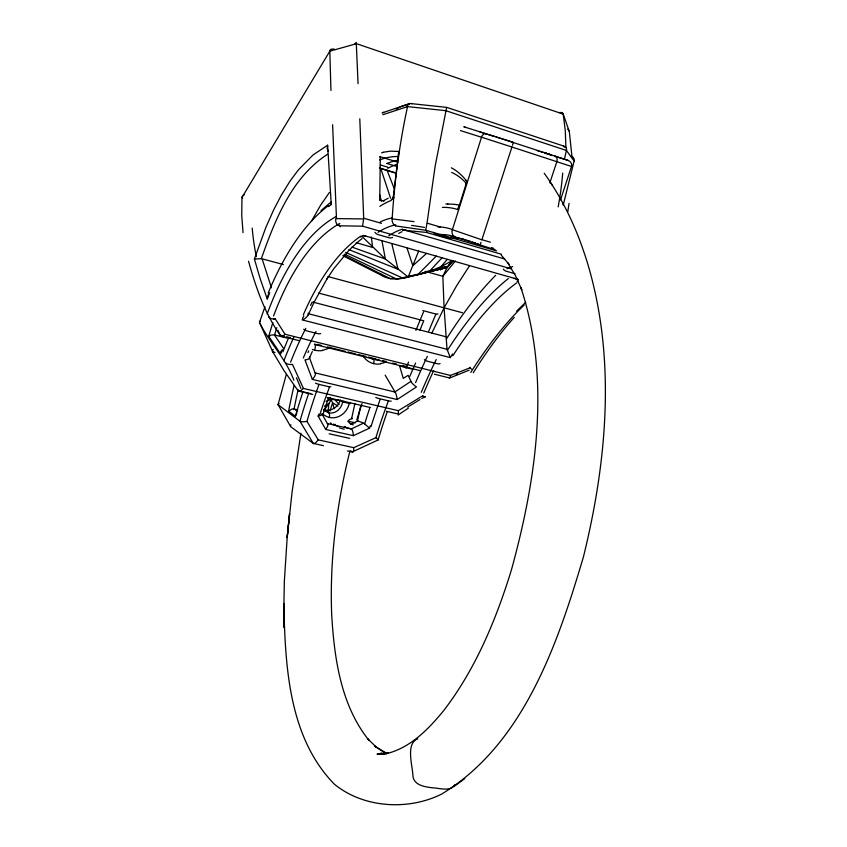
<?xml version="1.0" encoding="UTF-8"?>
<svg xmlns="http://www.w3.org/2000/svg" width="847" height="847" viewBox="0 0 847 847"><rect width="100%" height="100%" fill="white"/><g stroke="black" fill="none" stroke-linecap="round" stroke-linejoin="round"><path stroke-width="1.27" d="M294.068 385.523A239.045 89.835 -76.8 0 0 289.187 408.169L288.626 411.144L295.412 416.258L296.873 412.913M565.923 147.59L565.288 130.703L563.213 114.144A5.738 3.113 -60.4 0 0 561.73 112.587M379.752 200.347L380.282 156.759L379.594 156.917M272.85 322.527L268.743 336.28L280.537 353.834L281.066 351.261L282.464 349.599M328.202 151.412L327.207 148.606L327.63 145.218L313.104 154.906L298.409 169.855L290.108 180.993L281.077 195.646L273.623 209.961L265.842 227.462L254.396 259.034L260.082 278.441L267.239 298.949L268.012 295.307L269.759 292.702M425.745 229.96L426.92 223.756M391.346 199.458L393.072 198.876L398.746 151.454L390.393 151.147L383.373 152.238M328.107 411.991L328.89 403.468L331.484 399.403L338.694 399.932M511.472 268.901L362.558 226.17L363.638 218.928L336.481 218.621L332.606 124.753M569.046 203.375L567.776 211.814M300.907 433.272L292.12 491.684L287.175 537.57L289.547 513.727L287.249 536.416L284.338 581.476L283.883 605.605C285.301 667.076 288.933 737.716 334.396 784.216C363.638 808.112 408.106 810.717 441.478 794.168C523.584 744.46 557.644 643.942 583.456 556.807C607.627 458.682 616.722 352.818 585.023 255.243L584.271 253.126C574.859 224.741 561.646 197.584 544.219 173.233M563.202 205.196L574.118 161.078L566.41 150.438L445.84 110.692L407.523 106.595C399.572 143.566 394.501 181.152 392.161 218.886L414.024 221.649M566.41 150.438L564.388 159.3M513.218 142.73L512.499 145.25M349.938 450.943C336.651 504.441 329.515 559.698 331.696 614.858C334.321 658.521 340.822 705.265 369.017 740.394L367.767 738.859L376.566 747.361L386.2 753.692M562.853 203.958L563.054 202.835M323.416 445.681L313.284 443.405L290.754 426.75L278.06 404.675L286.35 374.342M295.412 416.258L296.439 412.711A289.61 113.498 -78.1 0 1 302.993 391.716M426.803 231.506L426.549 232.258M446.602 107.58L435.104 166.499L427.026 223.11L440.101 226.954M318.8 414.088L318.154 416.121L325.735 429.471L353.379 435.665L369.536 428.159L370.266 425.808M330.002 411.049L332.564 402.812L330.055 397.402M442.388 207.399A289.632 113.519 -78.1 0 1 456.332 209.103L458.036 209.633L466.898 181.47L465.903 180.178M460.45 130.597L481.509 137.235L452.425 229.579A268.838 105.144 -78.1 0 0 437.804 226.911M560.523 199.881L571.492 166.478L511.937 147.029L481.901 239.712L490.402 242.2M549.841 182.867L556.86 161.639A4.997 3.483 -71.2 0 0 554.944 156.049M261.352 258.631C275.053 219.955 291.601 177.531 327.524 154.281M481.869 239.817L452.383 229.717M310.775 393.633L298.038 390.668L283.914 370.478L272.776 351.865L259.489 322.442L264.963 306.741M481.001 242.337L479.953 245.048M280.537 353.834L281.839 350.457M303.861 315.952C298.822 323.861 309.039 316.545 308.361 313.718A5.516 2.975 24.4 0 0 308.192 313.146M267.239 298.949L268.997 294.576M418.693 250.956L408.18 277.001C400.356 279.171 391.801 280.283 384.21 276.694L343.024 255.741M308.181 314.968L314.258 301.828M455.135 784.502C450.593 792.189 439.667 787.985 432.425 787.805C425.067 786.863 414.691 785.529 412.976 776.752C412.881 766.355 405.152 743.677 417.73 738.838M309.43 358.059L312.31 351.526M431.599 333.58L444.093 307.916L446.983 348.795A5.241 2.605 32.1 0 0 447.078 349.292L450.286 357.582L452.594 353.972M362.58 237.044L385.385 259.023L408.18 277.001C423.542 273.655 438.799 268.975 452.139 260.442L447.11 267.451L442.843 276.281L444.093 307.81L456.628 285.767L469.312 266.117M311.442 221.268L320.6 205.207L329.409 192.47M314.078 302.178L327.387 278.218L326.889 279.012L333.972 268.478L349.123 250.183L357.148 242.549M398.746 151.454L398.514 155.34M354.967 43.61L356.248 42.435L358.059 83.684M571.905 156.049L569.332 131.656L563.213 114.144L356.523 43.695L329.811 51.191L241.977 197.457L241.734 215.583L243.047 232.66M288.626 411.144L292.31 408.857L297.763 409.736M323.882 410.774L328.89 403.468L324.401 406.253M436.29 256.08L417.709 274.714L447.11 267.451L451.271 262.358M455.4 260.971L442.843 276.281L425.025 271.315M447.015 259.711L440.938 266.678L447.11 267.451L453.643 260.992M365.724 235.89C364.284 237.234 362.961 234.09 360.811 237.118M441.996 257.848L429.44 271.315L447.11 267.451L444.569 266.731M393.421 196.155L393.072 198.876M466.898 181.47L466.263 184.339M268.743 336.28L271.146 335.041L274.206 334.904M516.606 311.135L525.722 302.284M426.539 253.412L412.849 265.725L407.079 248.235M321.055 210.607L329.811 203.036M356.735 242.941L362.082 238.579M328.594 206.573L331.251 204.582L327.63 145.218M453.918 786.556L464.749 778.637M397.074 399.445A5.474 1.143 78.5 0 0 395.083 391.843L410.964 381.341L408.159 375.306L403.267 378.397L399.615 365.989L400.26 365.533M517.136 281.448L518.036 280.823M243.523 195.138L244.349 194.641M407.682 407.1L419.996 399.572M334.237 425.003L335.285 424.336M459.508 205.99L458.354 207.377L458.026 209.58M331.082 202.01L330.51 203.026L331.251 204.582M421.785 398.545L425.385 396.512M422.78 395.761L398.334 410.689L303.417 388.445L292.469 364.411A5.675 2.541 -1.4 0 1 285.841 363.045M353.315 424.866C349.006 423.987 345.227 419.847 352.49 418.598L351.674 418.196M398.715 233.391L402.05 231.655M383.532 200.654L388.265 198.219M343.871 427.449L345.428 426.687M315.444 383.14A5.326 1.27 18.4 0 0 319.033 384.358A262.094 103.355 -78.1 0 0 306.953 421.414L318.281 439.868L353.76 447.682L375.909 437.655A255.805 113.434 -78.3 0 1 388.434 400.822A5.209 1.249 19.2 0 0 391.198 401.107M322.146 414.141L327.323 423.553L351.272 428.963L363.681 423.066L357.847 420.948L350.817 424.294M456.247 374.438L457.687 373.845M254.396 259.034L261.331 258.684M469.143 370.192L449.641 377.995L434.352 374.173M469.82 367.937L450.477 375.443L285.037 334.269L275.18 318.747M400.049 106.934L410.128 103.493L382.124 112.884L383.68 112.365M325.989 401.277L331.484 399.403L327.948 398.281M395.973 108.967L398.206 108.236M382.844 114.716L407.523 106.595M443.203 267.716L447.11 267.451L403.045 278.208L345.576 252.342M400.483 278.25L396.703 279.118L344.634 254.195M403.003 277.657L447.11 267.451L439.413 268.584M392.997 278.218L390.425 278.727L343.236 255.148M425.205 271.802L447.11 267.451M559.412 112.513L561.752 112.513M445.84 204.021L447.851 203.926M274.184 318.864L273.454 318.843M340.06 225.81L362.558 226.17M402.717 230.151L426.327 232.406L501.403 254.227M334.29 49.126L333.411 49.073A14.198 7.538 46.9 0 0 330.902 49.401M384.422 754.031L376.989 754.201L388.35 753.015L386.084 753.745C410.615 747.89 428.815 728.844 444.167 709.998C475.855 668.463 496.13 619.517 511.419 569.904C536.405 479.042 551.143 379.255 520.958 287.779L521.794 289.822L515.22 275.19L507.808 262.888L509.312 264.783L501.17 255.011M411.928 103.694L446.761 107.389L563.446 145.98M395.644 225.937L425.755 230.257L496.691 250.913M517.962 279.754L514.034 278.229M384.379 753.714L380.758 753.227L385.417 754.021M349.673 438.365L329.112 433.78M349.843 403.532L343.448 402.134L340.441 400.26M347.418 450.932L352.585 452.065M347.768 421.128L355.295 422.844M327.175 397.465L370.573 407.587M386.412 411.282L397.285 413.823M298.885 391.187L312.702 394.416M319.075 384.4L328.456 386.624M388.434 400.822L379.382 398.672A5.209 1.239 19 0 1 375.803 397.455M315.126 372.881L395.104 392.055M272.776 351.865L275.01 352.416M281.384 336.248L299.129 340.632M314.353 344.38L420.345 370.679M471.631 369.091L470.35 368.413M284.073 336.121L280.241 335.168L279.468 333.549M286.635 336.757L290.468 337.709M317.297 344.369L321.14 345.322M327.524 346.91L345.417 351.357M347.969 351.992L355.634 353.887M358.196 354.522L365.862 356.428M368.413 357.063L376.089 358.969M382.473 360.557L386.306 361.51M392.701 363.098L396.534 364.041M402.918 365.629L406.751 366.582M286.477 337.932L274.439 334.957L283.512 348.35M399.615 365.989L411.727 368.985M351.272 428.963L344.433 426.983M302.188 319.912L450.286 357.582M308.361 313.718L447.078 349.292M313.062 302.146L445.956 336.757M318.599 293.073L423.765 320.791A295.042 137.013 -77 0 0 419.974 330.097M422.738 310.542L435.707 313.993A3.833 1.916 29.5 0 0 438.005 313.856M283.427 264.571L262.104 258.833L271.453 287.8M327.948 276.556L462.515 312.765M363.321 235.402L518.375 279.478M462.928 239.119L460.789 238.547A258.822 101.915 -82.6 0 0 447.004 238.198M515.082 273.75L506.368 271.262A5.738 4.69 59.4 0 1 503.309 269.145M463.5 239.278L465.702 239.913M381.468 223.343L363.691 218.198L359.795 118.792M404.315 229.96L504.621 258.991M495.103 249.717L455.104 236.895A262.094 103.355 -78.1 0 0 436.671 234.735A6.162 5.622 -85.2 0 1 433.569 232.385M436.671 234.735L447.047 237.753A6.141 5.304 -84.4 0 0 451.79 236.567M356.238 242.687L372.638 247.462L371.314 236.959M466.517 240.156L468.137 240.633M380.187 200.093L383.966 201.215M468.952 240.876L470.583 241.363M379.456 167.971L395.877 172.989M379.467 168.13L395.877 173.148M463.912 126.806L513.271 142.328M479.9 131.984L484.24 133.318M485.702 133.762L494.616 136.505M496.12 136.97L500.45 138.336M386.899 163.45L397.01 166.563M380.335 164.911L387.862 167.219M537.316 150.65L538.872 151.126M540.439 151.613L542.016 152.1M545.182 153.074L551.598 155.054L543.721 152.396M544.642 153.138L546.389 153.678M549.904 154.768L551.683 155.308M555.251 156.42L568.062 160.379L501.392 138.633M380.282 156.759L397.868 162.19M472.203 241.861L473.018 242.115M474.638 242.623L475.453 242.877M477.507 243.523L478.068 243.714M511.937 147.029L481.509 137.203M464.188 126.955L465.861 127.505M351.981 247.112L385.385 259.023L381.965 240.95M493.674 248.415L491.482 247.557M386.634 753.343L374.755 746.154L376.566 747.361M348.922 249.632L398.069 269.272L391.769 243.64M333.252 424.061L338.101 426.613M337.964 406.009L332.564 402.812L334.258 408.709M324.666 409.959L328.848 412.743A5.082 1.779 -77.2 0 1 329.335 417.507M350.796 450.89L352.299 451.938L378.291 439.868L375.909 437.655M380.081 273.687L384.21 276.694M297.128 411.155L294.078 408.9A234.079 88.511 -76.8 0 1 298.165 389.631M278.06 404.686L299.933 421.234A5.58 1.609 -6.6 0 0 306.868 421.404M339.435 225.355L338.885 224.9M369.536 428.159L364.146 423.447M334.872 399.689L339.118 404.443M563.901 146.605L564.346 147.23M242.623 198.442L241.977 197.457A5.315 4.034 16.5 0 1 243.565 195.181M299.976 421.266L313.295 443.415M280.41 335.539C264.656 313.326 255.836 287.218 248.531 261.247M551.09 183.291L552.477 185.557M385.173 375.147L395.009 391.928M259.489 322.442C269.441 342.675 286.085 358.895 293.835 380.229M278.716 331.929L279.087 332.744M277.964 330.298L278.335 331.113M386.984 170.152L394.194 188.521M314.978 372.744L309.409 357.476M380.695 168.267L390.594 198.251M379.795 194.926L381.372 201.332M440.429 268.372L440.535 270.034M330.955 90.481L329.811 51.191M329.727 51.138A6.024 3.187 46.6 0 1 330.965 49.497M567.649 129.146A5.484 3.695 25.1 0 1 569.428 131.656M268.192 293.009A284.973 129.062 -87.2 0 1 328.477 205.567M303.3 314.862A258.219 120.433 -87.2 0 1 360.706 236.165M452.891 355.687A251.22 89.74 -69.5 0 1 516.914 282.718M446.401 338.991A282.983 102.667 -70.1 0 1 495.654 275.349M447.28 350.52A258.526 92.069 -69.7 0 1 508.327 278.578M310.605 305.418A264.815 124.022 -87.1 0 1 312.141 302.167M562.704 173.084A339.075 200.432 -53.6 0 1 558.173 206.89M256.345 256.652A422.155 265.778 -45.2 0 1 252.205 228.087M285.016 334.205A5.707 2.605 -55.2 0 1 280.336 335.624M470.413 367.799A5.135 2.477 72.2 0 1 470.011 367.312M470.763 372.426A249.198 87.305 -68.1 0 1 524.198 305.036M473.261 372.744A253.984 90.385 -68.2 0 1 514.245 317.381M340.441 226.7A5.971 2.329 58.8 0 1 339.785 226.467M273.56 315.973A259.542 120.285 -89 0 1 339.806 223.439M338.652 225.588A6.183 4.966 -80.6 0 1 335.814 218.738M267.154 314.036A265.397 121.735 -88.7 0 1 336.259 216.472M275.233 318.98A5.463 5.262 -9 0 1 274.248 319.107M273.443 318.938A5.654 3.303 -4.5 0 1 268.7 316.873M449.238 377.804A5.431 1.239 84.9 0 1 449.026 377.497M450.456 375.38A5.431 1.239 84.9 0 1 449.979 377.72M344.793 -44.309A333.072 16.951 85.5 0 1 346.571 -52.461M314.195 -2.17A326.402 27.104 84.4 0 1 316.164 -25.442M330.298 422.949A8.597 1.196 15.7 0 1 331.325 423.309M379.128 359.499A16.76 15.405 -55.8 0 1 373.665 359.244M370.298 357.942A16.76 15.49 -58.2 0 0 373.654 359.287A3.79 1.387 -76.2 0 1 373.58 363.607A20.91 19.185 -52.9 0 0 380.769 363.882M386.348 361.701A20.243 17.533 -48.6 0 1 380.758 363.532M373.559 363.628A20.921 19.248 -54.9 0 1 367.227 360.578A20.243 18.602 -53.1 0 1 363.119 355.952M317.9 344.729A16.961 15.902 -55.8 0 1 314.925 344.337A5.135 1.694 -76.3 0 1 314.692 350.203A22.636 21.154 -51.1 0 0 322.569 350.52M314.904 344.38A16.972 16.008 -58.9 0 1 314.544 344.274M330.478 347.228A21.863 19.365 -46.5 0 1 322.559 350.16M314.671 350.224A22.636 21.239 -53.5 0 1 312.342 349.472M340.24 400.133A13.224 12.334 -57.2 0 1 323.586 409.662M357.445 421.435A230.628 97.543 -76.8 0 1 360.78 405.628M342.622 401.965A13.488 11.816 -84.9 0 1 328.816 412.891M328.869 412.648A13.499 12.387 71.8 0 1 323.533 409.461M343.797 401.213A13.308 12.483 -66.7 0 1 343.575 402.166M349.271 403.394A18.338 16.474 -79.3 0 1 329.345 417.455A18.348 17.078 83.6 0 1 322.336 413.632M350.245 402.95A18.21 17.046 -64.1 0 1 350.097 403.596M386.878 163.545A298.038 107.685 -77.6 0 1 397.899 160.221M356.767 419.953A289.092 108.014 -77.6 0 1 361.997 403.606M351.653 418.577A231.326 87.94 -76.5 0 1 354.967 403.49M378.143 439.868A261.49 116.886 -78.3 0 1 387.058 412.341M299.933 421.234A268.817 105.123 -78.1 0 1 308.552 393.707M344.231 429.207A690.633 204.54 -85.7 0 1 339.351 427.841M330.912 386.74A5.304 1.493 13.3 0 1 328.498 386.677M319.785 414.85A258.208 123.44 -79 0 1 329.324 387.608M371.028 426.602A257.17 89.39 -77.2 0 1 380.038 399.731M327.44 423.394A5.431 2.086 -53.2 0 1 325.693 429.429M318.218 439.847A5.484 1.98 -53.3 0 1 313.506 443.616M353.707 447.661A5.347 1.641 82.5 0 1 353.019 451.959M364.623 423.913A264.857 91.741 -77.2 0 1 369.61 408.498M351.463 428.942A5.326 1.567 82.9 0 1 353.347 435.623M322.358 414.321A5.495 1.726 -4.8 0 1 318.123 416.068M322.199 413.59A5.495 1.726 -4.8 0 1 322.315 413.738M323.014 414.331A264.995 127.272 -79 0 1 328.244 398.746M278.24 404.072A3.97 0.932 -6.8 0 1 279.108 403.691M290.51 426.274A3.928 1.398 -53.3 0 1 290.892 424.749M405.957 368.223A283.512 82.328 -74.4 0 1 408.603 362.05M282.898 351.812A285.651 137.817 -81 0 1 288.34 338.44M428.751 331.219A323.925 134.599 -75.8 0 1 435.866 314.248M423.775 393.093A256.937 87.188 -75.2 0 1 433.675 370.658M283.936 360.653A263.724 135.012 -82.2 0 1 293.761 337.35M315.296 372.712A5.622 2.488 -49.4 0 1 312.321 379.297M398.143 415.051A310.118 306.667 48.5 0 1 408.37 408.169M398.259 410.604A5.527 1.26 78.2 0 1 398.164 413.971M296.408 377.709A358.112 245.196 -84.2 0 1 300.886 388.434M303.353 388.381A5.696 2.382 -49.6 0 1 298.091 391.018M415.581 382.653A250.807 62.265 -73.4 0 1 427.322 356.354M410.88 381.351A5.315 1.228 40.6 0 0 416.491 386.91L397.137 399.551L312.363 379.403L304.941 359.869A5.506 2.552 2.7 0 0 309.568 357.011M424.358 359.657A5.262 2.71 29.4 0 0 427.799 361.341L437.19 363.702A5.22 2.689 29.6 0 0 440.091 363.607M425.056 397.137A5.442 1.038 42.9 0 1 422.844 395.888M421.277 392.341A252.628 83.811 -75.1 0 1 436.216 359.604M290.595 362.145A258.409 133.805 -82.4 0 1 305.82 328.35M303.29 358.006A252.162 147.346 -84.6 0 1 316.026 331.473M409.863 376.28A258.43 65.283 -73.6 0 1 415.602 363.056M415.941 330.415A307.842 111.592 -74.9 0 1 423.511 312.035M274.534 335.126A316.831 136.685 -78.4 0 1 276.81 327.651M259.436 321.68A3.991 1.461 3.1 0 1 260.241 321.087M272.49 351.749A4.002 1.683 -46.8 0 1 273.189 349.388M303.713 329.271A5.453 2.89 26.6 0 0 307.323 331.039L317.413 333.58A5.463 2.89 26.8 0 0 320.621 333.538M307.937 352.627A258.97 151.274 -84.4 0 1 308.679 350.954M387.831 168.309A303.512 115.203 -83.1 0 1 396.216 164.562M392.796 198.177A292.511 112.831 -85.1 0 1 393.993 197.626M379.805 206.372A286.847 109.792 -85.1 0 1 391.335 200.379M571.28 156.081A4.531 4.468 59.5 0 1 574.224 161.099M563.424 146.129A4.828 3.6 -62.5 0 1 566.527 150.427M407.248 106.447A4.86 3.684 86.2 0 1 411.896 103.789M395.665 225.81A6.49 4.616 89.1 0 1 392.055 219.077M380.303 221.935A264.963 102.116 -87.4 0 1 392.161 217.923M411.631 225.397A416.11 264.232 -17.6 0 1 424.411 227.409M506.993 268.732A251.961 106.584 -65.2 0 1 512.615 266.583M378.09 232.322A259.584 100.867 -87.7 0 1 395.655 224.815M405.957 229.96A6.247 4.595 85.5 0 1 402.748 230.013M388.752 235.837A254.375 101.629 87.9 0 1 402.643 229.124M381.605 152.799A327.831 118.951 -81.5 0 1 383.373 152.333M379.689 159.945A305.111 111.338 -81.3 0 1 398.598 156.536M374.903 232.332A5.971 5.018 53.5 0 0 378.249 234.651L389.017 237.732A5.971 5.018 54.1 0 0 392.659 237.382M447.629 204.116A294.068 116.081 -78.1 0 1 459.508 205.196M451.303 167.801A240.802 91.137 -76.7 0 1 465.85 180.051M451.684 172.439A235.815 89.814 -76.7 0 1 466.157 183.248M455.157 236.705A6.691 4.542 -72.3 0 1 452.192 229.696M462.886 238.833A6.543 4.51 -75 0 1 461.837 238.6M481.424 137.161A5.103 3.473 -72.5 0 1 486.358 133.847M568.019 160.559A5.071 4.966 -60.4 0 1 571.683 166.488M284.221 627.616L283.861 603.657L284.221 627.616"/></g></svg>
